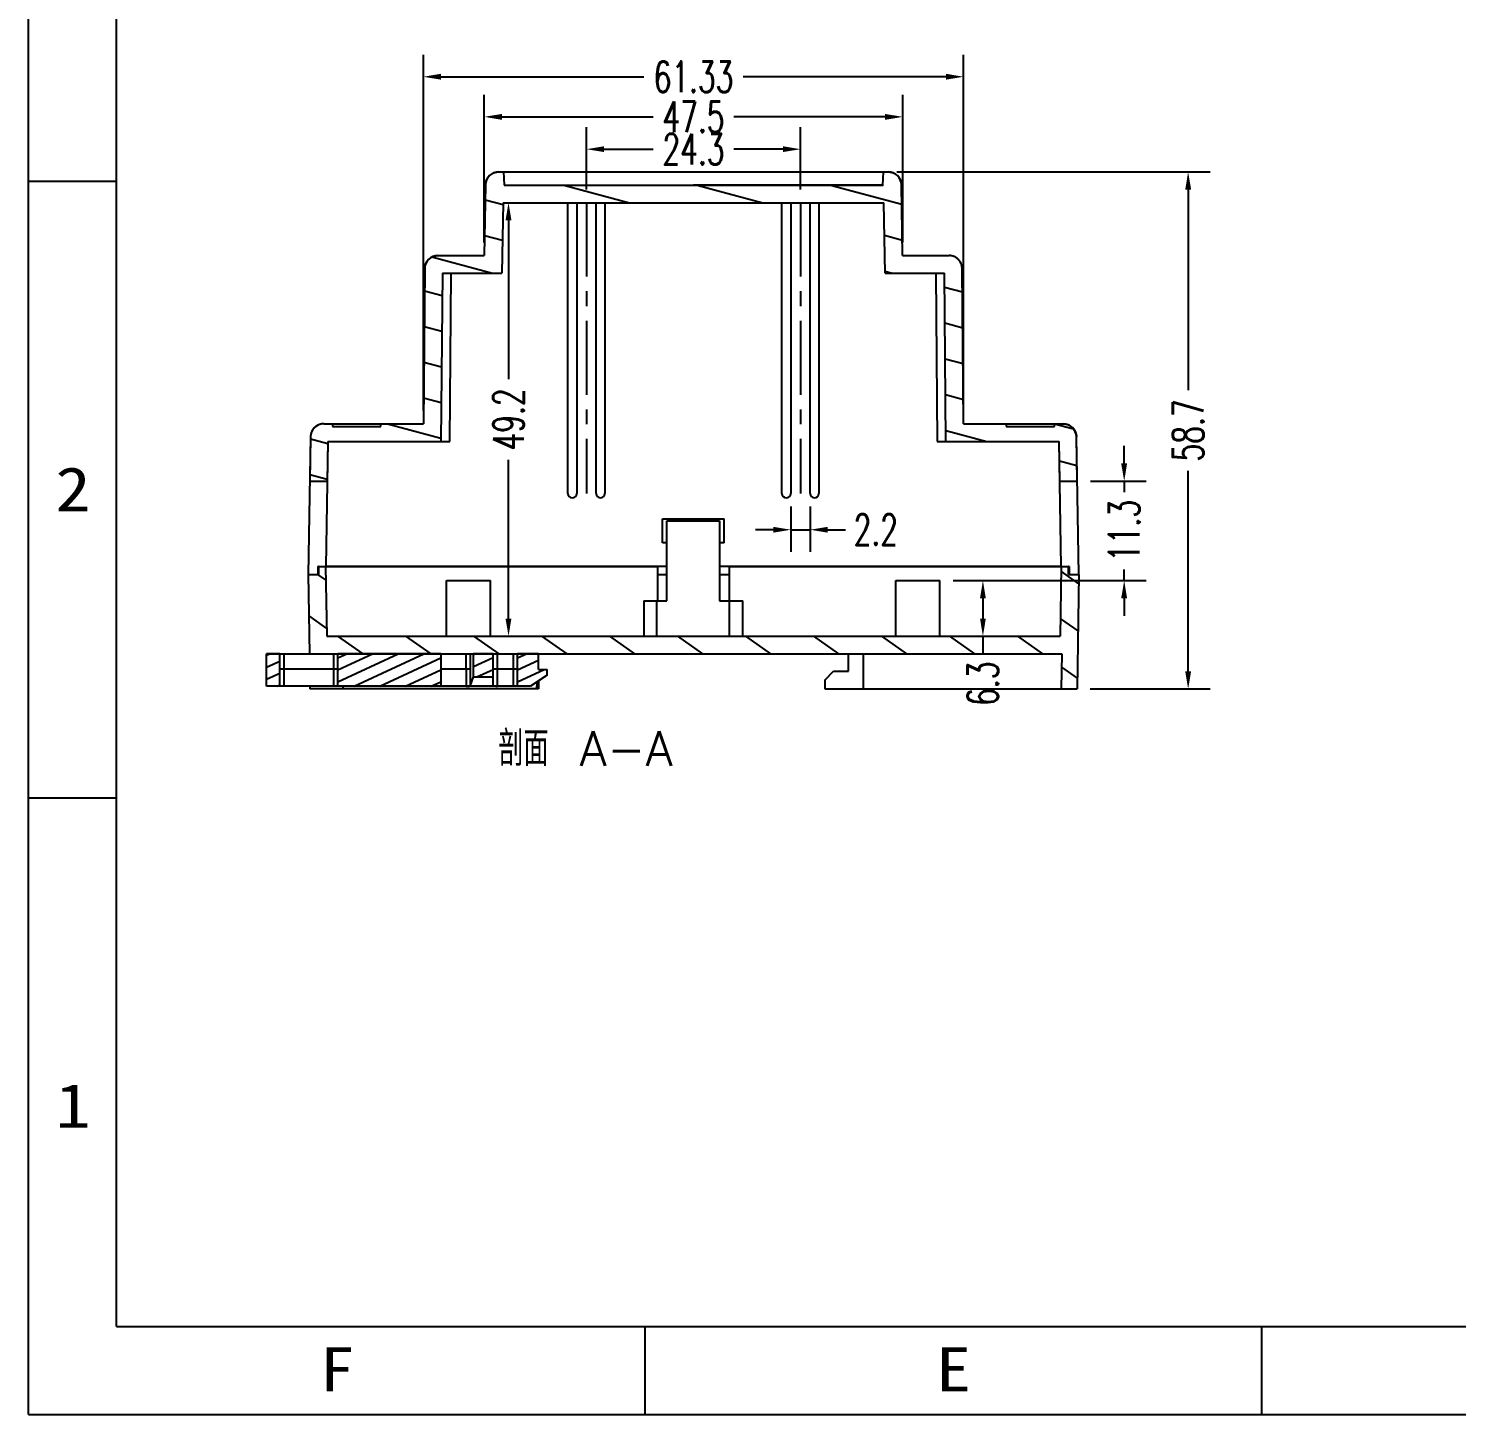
# Model space of a CAD drawing. Header units: millimetres. Extents: x -20636 to -19859, y 14357 to 14654.
# Drawn here: x -20635.9 to -20473.8, y 14357.2 to 14514.5 of the extents above; entities that cross this region are included whole.
import ezdxf
from ezdxf.enums import TextEntityAlignment as Align

# ---------------------------------------------------------------- set-up
doc = ezdxf.new("R2010")
doc.units = ezdxf.units.MM
doc.linetypes.add('CENTER', pattern=[50.8, 31.75, -6.35, 6.35, -6.35])
for name, color, linetype in [('1', 7, 'Continuous'), ('3', 7, 'Continuous'), ('dim', 3, 'Continuous')]:
    doc.layers.add(name, color=color, linetype=linetype)
doc.styles.add('romans', font='romans.shx', dxfattribs={"width": 0.67, "bigfont": 'fangsong.shx'})
doc.styles.get("Standard").update_dxf_attribs({"font": 'txt', "bigfont": 'gbcbig.shx'})
doc.styles.add('TEXTSTYLE_0', font='txt', dxfattribs={"width": 0.8})
doc.dimstyles.new('MSTD', dxfattribs={"dimtxt": 3.5, "dimasz": 2, "dimexe": 2.5, "dimexo": 1.5, "dimgap": 1, "dimtad": 0, "dimdsep": 46, "dimtxsty": 'romans', "dimcen": 0, "dimclrd": 5, "dimclre": 5, "dimclrt": 3, "dimadec": 1, "dimazin": 0, "dimtfac": 0.5, "dimtmove": 0, "dimatfit": 3, "dimfxl": 1, "dimarcsym": 0})

# ---------------------------------------------------------------- blocks, each defined once
blk = doc.blocks.new('*D13')
at = {"layer": 'Defpoints', "color": 0, "transparency": 16777216}
for p in [(-20549.34, 14461.71), (-20547.14, 14461.71), (-20547.14, 14457.59)]:
    blk.add_point(p, dxfattribs=at)
at = {"layer": 'dim', "color": 5, "lineweight": -2, "transparency": 16777216}
for p, q in [((-20549.34, 14460.21), (-20549.34, 14455.09)), ((-20547.14, 14460.21), (-20547.14, 14455.09)), ((-20551.34, 14457.59), (-20553.34, 14457.59)), ((-20549.34, 14457.59), (-20547.14, 14457.59)), ((-20545.14, 14457.59), (-20543.14, 14457.59))]:
    blk.add_line(p, q, dxfattribs=at)
at = {"layer": 'dim', "color": 5, "transparency": 16777216}
for points in [[(-20551.34, 14457.92), (-20551.34, 14457.25), (-20549.34, 14457.59)], [(-20545.14, 14457.92), (-20545.14, 14457.25), (-20547.14, 14457.59)]]:
    blk.add_solid(points, dxfattribs=at)
at = {"layer": 'dim', "color": 3, "transparency": 16777216, "insert": (-20539.69, 14457.59), "char_height": 3.5, "attachment_point": 5, "style": 'romans'}
blk.add_mtext('2.2', dxfattribs=at)
blk = doc.blocks.new('*D16')
at = {"layer": 'Defpoints', "color": 0, "transparency": 16777216}
for p in [(-20516.83, 14463.11), (-20532.42, 14451.81), (-20511.49, 14451.81)]:
    blk.add_point(p, dxfattribs=at)
at = {"layer": 'dim', "color": 5, "lineweight": -2, "transparency": 16777216}
for p, q in [((-20511.49, 14465.11), (-20511.49, 14467.11)), ((-20515.33, 14463.11), (-20508.99, 14463.11)), ((-20511.49, 14463.11), (-20511.49, 14461.87)), ((-20511.49, 14451.81), (-20511.49, 14453.06)), ((-20530.92, 14451.81), (-20508.99, 14451.81)), ((-20511.49, 14449.81), (-20511.49, 14447.81))]:
    blk.add_line(p, q, dxfattribs=at)
at = {"layer": 'dim', "color": 5, "transparency": 16777216}
for points in [[(-20511.83, 14465.11), (-20511.16, 14465.11), (-20511.49, 14463.11)], [(-20511.83, 14449.81), (-20511.16, 14449.81), (-20511.49, 14451.81)]]:
    blk.add_solid(points, dxfattribs=at)
at = {"layer": 'dim', "color": 3, "transparency": 16777216, "insert": (-20511.49, 14457.46), "char_height": 3.5, "attachment_point": 5, "rotation": 90, "style": 'romans'}
blk.add_mtext('11.3', dxfattribs=at)
blk = doc.blocks.new('*D17')
at = {"layer": 'Defpoints', "color": 0, "transparency": 16777216}
for p in [(-20548.24, 14500.79), (-20572.54, 14494.71), (-20548.24, 14494.71)]:
    blk.add_point(p, dxfattribs=at)
at = {"layer": 'dim', "color": 5, "lineweight": -2, "transparency": 16777216}
for p, q in [((-20572.54, 14496.21), (-20572.54, 14503.29)), ((-20548.24, 14496.21), (-20548.24, 14503.29)), ((-20570.54, 14500.79), (-20564.97, 14500.79)), ((-20550.24, 14500.79), (-20555.82, 14500.79))]:
    blk.add_line(p, q, dxfattribs=at)
at = {"layer": 'dim', "color": 5, "transparency": 16777216}
for points in [[(-20570.54, 14501.12), (-20570.54, 14500.46), (-20572.54, 14500.79)], [(-20550.24, 14501.12), (-20550.24, 14500.46), (-20548.24, 14500.79)]]:
    blk.add_solid(points, dxfattribs=at)
at = {"layer": 'dim', "color": 3, "transparency": 16777216, "insert": (-20560.39, 14500.79), "char_height": 3.5, "attachment_point": 5, "style": 'romans'}
blk.add_mtext('24.3', dxfattribs=at)
blk = doc.blocks.new('*D18')
at = {"layer": 'Defpoints', "color": 0, "transparency": 16777216}
for p in [(-20582, 14494.71), (-20582, 14445.51), (-20581.39, 14445.51)]:
    blk.add_point(p, dxfattribs=at)
at = {"layer": 'dim', "color": 5, "lineweight": -2, "transparency": 16777216}
for p, q in [((-20580.5, 14494.71), (-20578.89, 14494.71)), ((-20581.39, 14492.71), (-20581.39, 14474.69)), ((-20581.39, 14447.51), (-20581.39, 14465.54)), ((-20580.5, 14445.51), (-20578.89, 14445.51))]:
    blk.add_line(p, q, dxfattribs=at)
at = {"layer": 'dim', "color": 5, "transparency": 16777216}
for points in [[(-20581.73, 14492.71), (-20581.06, 14492.71), (-20581.39, 14494.71)], [(-20581.73, 14447.51), (-20581.06, 14447.51), (-20581.39, 14445.51)]]:
    blk.add_solid(points, dxfattribs=at)
at = {"layer": 'dim', "color": 3, "transparency": 16777216, "insert": (-20581.39, 14470.11), "char_height": 3.5, "attachment_point": 5, "rotation": 90, "style": 'romans'}
blk.add_mtext('49.2', dxfattribs=at)
blk = doc.blocks.new('*D19')
at = {"layer": 'Defpoints', "color": 0, "transparency": 16777216}
for p in [(-20532.42, 14451.81), (-20532.42, 14445.51), (-20527.53, 14445.51)]:
    blk.add_point(p, dxfattribs=at)
at = {"layer": 'dim', "color": 5, "lineweight": -2, "transparency": 16777216}
for p, q in [((-20530.92, 14451.81), (-20525.03, 14451.81)), ((-20527.53, 14449.81), (-20527.53, 14447.51)), ((-20530.92, 14445.51), (-20525.03, 14445.51)), ((-20527.53, 14445.51), (-20527.53, 14443.51))]:
    blk.add_line(p, q, dxfattribs=at)
at = {"layer": 'dim', "color": 5, "transparency": 16777216}
for points in [[(-20527.86, 14449.81), (-20527.2, 14449.81), (-20527.53, 14451.81)], [(-20527.86, 14447.51), (-20527.2, 14447.51), (-20527.53, 14445.51)]]:
    blk.add_solid(points, dxfattribs=at)
at = {"layer": 'dim', "color": 3, "transparency": 16777216, "insert": (-20527.53, 14440.11), "char_height": 3.5, "attachment_point": 5, "rotation": 90, "style": 'romans'}
blk.add_mtext('6.3', dxfattribs=at)
blk = doc.blocks.new('*D20')
at = {"layer": 'Defpoints', "color": 0, "transparency": 16777216}
for p in [(-20529.73, 14509.01), (-20591.06, 14469.61), (-20529.73, 14469.61)]:
    blk.add_point(p, dxfattribs=at)
at = {"layer": 'dim', "color": 5, "lineweight": -2, "transparency": 16777216}
for p, q in [((-20591.06, 14471.11), (-20591.06, 14511.51)), ((-20529.73, 14471.11), (-20529.73, 14511.51)), ((-20589.06, 14509.01), (-20566.03, 14509.01)), ((-20531.73, 14509.01), (-20554.76, 14509.01))]:
    blk.add_line(p, q, dxfattribs=at)
at = {"layer": 'dim', "color": 5, "transparency": 16777216}
for points in [[(-20589.06, 14509.35), (-20589.06, 14508.68), (-20591.06, 14509.01)], [(-20531.73, 14509.35), (-20531.73, 14508.68), (-20529.73, 14509.01)]]:
    blk.add_solid(points, dxfattribs=at)
at = {"layer": 'dim', "color": 3, "transparency": 16777216, "insert": (-20560.39, 14509.01), "char_height": 3.5, "attachment_point": 5, "style": 'romans'}
blk.add_mtext('61.33', dxfattribs=at)
blk = doc.blocks.new('*D21')
at = {"layer": 'Defpoints', "color": 0, "transparency": 16777216}
for p in [(-20536.64, 14504.46), (-20584.14, 14488.71), (-20536.64, 14488.71)]:
    blk.add_point(p, dxfattribs=at)
at = {"layer": 'dim', "color": 5, "lineweight": -2, "transparency": 16777216}
for p, q in [((-20584.14, 14490.21), (-20584.14, 14506.96)), ((-20536.64, 14490.21), (-20536.64, 14506.96)), ((-20582.14, 14504.46), (-20564.97, 14504.46)), ((-20538.64, 14504.46), (-20555.82, 14504.46))]:
    blk.add_line(p, q, dxfattribs=at)
at = {"layer": 'dim', "color": 5, "transparency": 16777216}
for points in [[(-20582.14, 14504.79), (-20582.14, 14504.12), (-20584.14, 14504.46)], [(-20538.64, 14504.79), (-20538.64, 14504.12), (-20536.64, 14504.46)]]:
    blk.add_solid(points, dxfattribs=at)
at = {"layer": 'dim', "color": 3, "transparency": 16777216, "insert": (-20560.39, 14504.46), "char_height": 3.5, "attachment_point": 5, "style": 'romans'}
blk.add_mtext('47.5', dxfattribs=at)
blk = doc.blocks.new('*D23')
at = {"layer": 'Defpoints', "color": 0, "transparency": 16777216}
for p in [(-20538.81, 14498.21), (-20516.84, 14439.51), (-20504.23, 14439.51)]:
    blk.add_point(p, dxfattribs=at)
at = {"layer": 'dim', "color": 5, "lineweight": -2, "transparency": 16777216}
for p, q in [((-20537.31, 14498.21), (-20501.73, 14498.21)), ((-20504.23, 14496.21), (-20504.23, 14473.44)), ((-20504.23, 14441.51), (-20504.23, 14464.29)), ((-20515.34, 14439.51), (-20501.73, 14439.51))]:
    blk.add_line(p, q, dxfattribs=at)
at = {"layer": 'dim', "color": 5, "transparency": 16777216}
for points in [[(-20504.56, 14496.21), (-20503.89, 14496.21), (-20504.23, 14498.21)], [(-20504.56, 14441.51), (-20503.89, 14441.51), (-20504.23, 14439.51)]]:
    blk.add_solid(points, dxfattribs=at)
at = {"layer": 'dim', "color": 3, "transparency": 16777216, "insert": (-20504.23, 14468.86), "char_height": 3.5, "attachment_point": 5, "rotation": 90, "style": 'romans'}
blk.add_mtext('58.7', dxfattribs=at)

msp = doc.modelspace()

# ---------------------------------------------------------------- hatches: boundary and pattern name
at = {"linetype": 'Continuous'}
h = msp.add_hatch(dxfattribs=at)
h.set_pattern_fill('DEFAULT__2', color=2, scale=3.919505, angle=165, style=0, pattern_type=0)
h.set_pattern_definition([(165, (-20800.3084, 14374.4517), (-1.01444, -3.78595), [])])
edge = h.paths.add_edge_path()
edge.add_line((-20582.003, 14494.713), (-20538.782, 14494.713))
edge.add_line((-20582.003, 14494.713), (-20582.143, 14486.713))
edge.add_line((-20588.893, 14486.713), (-20582.143, 14486.713))
edge.add_line((-20588.893, 14486.713), (-20589.06, 14467.613))
edge.add_line((-20601.895, 14467.613), (-20589.06, 14467.613))
edge.add_line((-20601.895, 14467.613), (-20601.974, 14463.113))
edge.add_line((-20603.958, 14463.113), (-20601.974, 14463.113))
edge.add_line((-20603.87, 14468.139), (-20603.958, 14463.113))
edge.add_spline(control_points=[(-20602.37, 14469.613), (-20603.237, 14469.613), (-20603.855, 14469.006), (-20603.87, 14468.139)], knot_values=[0, 0, 0, 0, 1, 1, 1, 1], weights=[1, 0.8088336, 0.8088336, 1], degree=3, periodic=0)
edge.add_line((-20602.37, 14469.613), (-20601.393, 14469.613))
edge.add_line((-20601.393, 14469.613), (-20601.393, 14469.313))
edge.add_line((-20601.393, 14469.313), (-20595.893, 14469.313))
edge.add_line((-20595.893, 14469.313), (-20595.893, 14469.613))
edge.add_line((-20595.893, 14469.613), (-20591.06, 14469.613))
edge.add_line((-20590.906, 14487.226), (-20591.06, 14469.613))
edge.add_spline(control_points=[(-20590.906, 14487.226), (-20590.898, 14488.099), (-20590.278, 14488.713), (-20589.406, 14488.713)], knot_values=[0, 0, 0, 0, 1, 1, 1, 1], weights=[1, 0.8067903, 0.8067903, 1], degree=3, periodic=0)
edge.add_line((-20589.406, 14488.713), (-20584.143, 14488.713))
edge.add_line((-20584.003, 14496.739), (-20584.143, 14488.713))
edge.add_spline(control_points=[(-20584.003, 14496.739), (-20583.988, 14497.606), (-20583.37, 14498.213), (-20582.503, 14498.213)], knot_values=[0, 0, 0, 0, 1, 1, 1, 1], weights=[1, 0.8088336, 0.8088336, 1], degree=3, periodic=0)
edge.add_line((-20582.503, 14498.213), (-20581.971, 14498.213))
edge.add_line((-20581.971, 14498.213), (-20581.893, 14496.713))
edge.add_line((-20581.893, 14496.713), (-20538.893, 14496.713))
edge.add_line((-20538.893, 14496.713), (-20538.814, 14498.213))
edge.add_line((-20538.814, 14498.213), (-20538.283, 14498.213))
edge.add_spline(control_points=[(-20538.283, 14498.213), (-20537.416, 14498.213), (-20536.798, 14497.606), (-20536.783, 14496.739)], knot_values=[0, 0, 0, 0, 1, 1, 1, 1], weights=[1, 0.8088336, 0.8088336, 1], degree=3, periodic=0)
edge.add_line((-20536.643, 14488.713), (-20536.783, 14496.739))
edge.add_line((-20536.643, 14488.713), (-20531.38, 14488.713))
edge.add_spline(control_points=[(-20529.88, 14487.226), (-20529.887, 14488.099), (-20530.507, 14488.713), (-20531.38, 14488.713)], knot_values=[0, 0, 0, 0, 1, 1, 1, 1], weights=[1, 0.8067903, 0.8067903, 1], degree=3, periodic=0)
edge.add_line((-20529.726, 14469.613), (-20529.88, 14487.226))
edge.add_line((-20529.726, 14469.613), (-20524.893, 14469.613))
edge.add_line((-20524.893, 14469.613), (-20524.893, 14469.313))
edge.add_line((-20524.893, 14469.313), (-20519.393, 14469.313))
edge.add_line((-20519.393, 14469.313), (-20519.393, 14469.613))
edge.add_line((-20519.393, 14469.613), (-20518.415, 14469.613))
edge.add_spline(control_points=[(-20518.415, 14469.613), (-20517.549, 14469.613), (-20516.931, 14469.006), (-20516.916, 14468.139)], knot_values=[0, 0, 0, 0, 1, 1, 1, 1], weights=[1, 0.8088336, 0.8088336, 1], degree=3, periodic=0)
edge.add_line((-20516.828, 14463.113), (-20516.916, 14468.139))
edge.add_line((-20518.812, 14463.113), (-20516.828, 14463.113))
edge.add_line((-20518.812, 14463.113), (-20518.891, 14467.613))
edge.add_line((-20531.726, 14467.613), (-20518.891, 14467.613))
edge.add_line((-20531.726, 14467.613), (-20531.893, 14486.713))
edge.add_line((-20538.643, 14486.713), (-20531.893, 14486.713))
edge.add_line((-20538.643, 14486.713), (-20538.782, 14494.713))
h = msp.add_hatch(dxfattribs=at)
h.set_pattern_fill('DEFAULT__1', color=2, scale=4.426695, angle=325, style=0, pattern_type=0)
h.set_pattern_definition([(325, (-20800.3084, 14374.4517), (2.53905, 3.626137), [])])
edge = h.paths.add_edge_path()
edge.add_line((-20518.643, 14439.513), (-20516.843, 14439.513))
edge.add_line((-20518.581, 14443.513), (-20518.643, 14439.513))
edge.add_line((-20604.004, 14443.513), (-20518.581, 14443.513))
edge.add_line((-20604.143, 14452.513), (-20604.004, 14443.513))
edge.add_line((-20604.143, 14452.513), (-20602.973, 14452.513))
edge.add_line((-20602.973, 14453.413), (-20602.973, 14452.513))
edge.add_line((-20602.973, 14453.413), (-20602.156, 14453.413))
edge.add_line((-20602.156, 14453.413), (-20602.035, 14445.513))
edge.add_line((-20602.035, 14445.513), (-20518.751, 14445.513))
edge.add_line((-20518.629, 14453.413), (-20518.751, 14445.513))
edge.add_line((-20518.629, 14453.413), (-20517.813, 14453.413))
edge.add_line((-20517.813, 14452.513), (-20517.813, 14453.413))
edge.add_line((-20517.813, 14452.513), (-20516.643, 14452.513))
edge.add_line((-20516.643, 14452.513), (-20516.843, 14439.513))
h = msp.add_hatch(dxfattribs=at)
h.set_pattern_fill('A', color=2, scale=1.23194, angle=205, style=0, pattern_type=0)
h.set_pattern_definition([(205, (-20800.3084, 14374.4517), (0.52064, -1.1165166), [])])
edge = h.paths.add_edge_path()
edge.add_line((-20577.993, 14443.513), (-20580.353, 14443.513))
edge.add_line((-20577.993, 14441.713), (-20577.993, 14443.513))
edge.add_line((-20577.993, 14441.713), (-20576.993, 14441.713))
edge.add_line((-20576.993, 14441.08), (-20576.993, 14441.713))
edge.add_line((-20576.993, 14441.08), (-20578.892, 14439.813))
edge.add_line((-20578.892, 14439.813), (-20580.353, 14439.813))
edge.add_line((-20580.353, 14439.813), (-20580.353, 14443.513))
edge = h.paths.add_edge_path()
edge.add_line((-20583.143, 14443.513), (-20585.374, 14443.513))
edge.add_line((-20583.143, 14440.876), (-20583.143, 14443.513))
edge.add_line((-20585.374, 14440.876), (-20583.143, 14440.876))
edge.add_line((-20585.374, 14440.876), (-20585.374, 14443.513))
edge = h.paths.add_edge_path()
edge.add_line((-20589.056, 14443.513), (-20600.753, 14443.513))
edge.add_line((-20589.056, 14443.513), (-20589.056, 14439.813))
edge.add_line((-20589.056, 14439.813), (-20600.753, 14439.813))
edge.add_line((-20600.753, 14439.813), (-20600.753, 14443.513))
edge = h.paths.add_edge_path()
edge.add_line((-20607.353, 14443.513), (-20608.853, 14443.513))
edge.add_line((-20607.353, 14439.813), (-20607.353, 14443.513))
edge.add_line((-20607.353, 14439.813), (-20608.853, 14439.813))
edge.add_line((-20608.853, 14439.813), (-20608.853, 14443.513))

# ---------------------------------------------------------------- linework, layer by layer
at = {"color": 7, "linetype": 'Continuous'}
for p, q in [((-20635.882, 14357.153), (-20635.882, 14654.153)), ((-20625.882, 14367.153), (-20625.882, 14644.153)), ((-20582.503, 14498.213), (-20581.971, 14498.213)), ((-20581.971, 14498.213), (-20581.893, 14496.713)), ((-20538.893, 14496.713), (-20538.814, 14498.213)), ((-20538.814, 14498.213), (-20538.283, 14498.213)), ((-20635.882, 14497.153), (-20625.882, 14497.153)), ((-20584.003, 14496.739), (-20584.143, 14488.713)), ((-20581.893, 14496.713), (-20538.893, 14496.713)), ((-20536.643, 14488.713), (-20536.783, 14496.739)), ((-20582.003, 14494.713), (-20582.143, 14486.713)), ((-20582.003, 14494.713), (-20538.782, 14494.713)), ((-20538.643, 14486.713), (-20538.782, 14494.713)), ((-20589.406, 14488.713), (-20584.143, 14488.713)), ((-20536.643, 14488.713), (-20531.38, 14488.713)), ((-20590.906, 14487.226), (-20591.06, 14469.613)), ((-20588.893, 14486.713), (-20589.06, 14467.613)), ((-20588.893, 14486.713), (-20582.143, 14486.713)), ((-20538.643, 14486.713), (-20531.893, 14486.713)), ((-20531.726, 14467.613), (-20531.893, 14486.713)), ((-20529.726, 14469.613), (-20529.88, 14487.226)), ((-20602.37, 14469.613), (-20601.393, 14469.613)), ((-20601.393, 14469.613), (-20601.393, 14469.313)), ((-20601.393, 14469.313), (-20595.893, 14469.313)), ((-20595.893, 14469.613), (-20591.06, 14469.613)), ((-20595.893, 14469.313), (-20595.893, 14469.613)), ((-20529.726, 14469.613), (-20524.893, 14469.613)), ((-20524.893, 14469.613), (-20524.893, 14469.313)), ((-20524.893, 14469.313), (-20519.393, 14469.313)), ((-20519.393, 14469.613), (-20518.415, 14469.613)), ((-20519.393, 14469.313), (-20519.393, 14469.613)), ((-20603.87, 14468.139), (-20603.958, 14463.113)), ((-20601.895, 14467.613), (-20601.974, 14463.113)), ((-20601.895, 14467.613), (-20589.06, 14467.613)), ((-20531.726, 14467.613), (-20518.891, 14467.613)), ((-20518.812, 14463.113), (-20518.891, 14467.613)), ((-20516.828, 14463.113), (-20516.916, 14468.139)), ((-20603.958, 14463.113), (-20601.974, 14463.113)), ((-20518.812, 14463.113), (-20516.828, 14463.113)), ((-20604.143, 14452.513), (-20602.973, 14452.513)), ((-20604.143, 14452.513), (-20604.004, 14443.513)), ((-20602.973, 14453.413), (-20602.156, 14453.413)), ((-20602.973, 14453.413), (-20602.973, 14452.513)), ((-20602.156, 14453.413), (-20602.035, 14445.513)), ((-20518.629, 14453.413), (-20518.751, 14445.513)), ((-20518.629, 14453.413), (-20517.813, 14453.413)), ((-20517.813, 14452.513), (-20517.813, 14453.413)), ((-20517.813, 14452.513), (-20516.643, 14452.513)), ((-20516.643, 14452.513), (-20516.843, 14439.513)), ((-20602.035, 14445.513), (-20518.751, 14445.513)), ((-20608.853, 14443.513), (-20604.004, 14443.513)), ((-20608.853, 14439.813), (-20608.853, 14443.513)), ((-20608.853, 14439.813), (-20608.853, 14443.513)), ((-20607.353, 14443.513), (-20608.853, 14443.513)), ((-20607.353, 14439.813), (-20607.353, 14443.513)), ((-20607.353, 14439.813), (-20607.353, 14443.513)), ((-20606.853, 14439.813), (-20606.853, 14443.513)), ((-20604.004, 14443.513), (-20518.581, 14443.513)), ((-20601.253, 14443.513), (-20601.253, 14439.813)), ((-20589.056, 14443.513), (-20600.753, 14443.513)), ((-20600.753, 14439.813), (-20600.753, 14443.513)), ((-20600.753, 14439.813), (-20600.753, 14443.513)), ((-20589.056, 14443.513), (-20600.753, 14443.513)), ((-20589.056, 14443.513), (-20589.056, 14439.813)), ((-20589.056, 14443.513), (-20589.056, 14439.813)), ((-20586.246, 14443.513), (-20586.246, 14441.813)), ((-20585.746, 14443.513), (-20585.746, 14441.813)), ((-20585.374, 14440.876), (-20585.374, 14443.513)), ((-20583.143, 14443.513), (-20585.374, 14443.513)), ((-20585.374, 14440.876), (-20585.374, 14443.513)), ((-20583.143, 14443.513), (-20585.374, 14443.513)), ((-20583.143, 14439.938), (-20583.143, 14443.513)), ((-20583.143, 14440.876), (-20583.143, 14443.513)), ((-20582.643, 14439.813), (-20582.643, 14443.513)), ((-20580.853, 14443.513), (-20580.853, 14439.813)), ((-20580.353, 14439.813), (-20580.353, 14443.513)), ((-20577.993, 14443.513), (-20580.353, 14443.513)), ((-20580.353, 14439.813), (-20580.353, 14443.513)), ((-20577.993, 14443.513), (-20580.353, 14443.513)), ((-20577.993, 14441.713), (-20577.993, 14443.513)), ((-20577.993, 14441.713), (-20577.993, 14443.513)), ((-20518.581, 14443.513), (-20518.643, 14439.513)), ((-20607.353, 14441.813), (-20600.753, 14441.813)), ((-20589.056, 14441.813), (-20585.706, 14441.813)), ((-20586.204, 14441.813), (-20586.204, 14439.813)), ((-20585.706, 14439.927), (-20585.706, 14441.813)), ((-20583.143, 14441.813), (-20580.353, 14441.813)), ((-20576.993, 14441.08), (-20578.892, 14439.813)), ((-20576.993, 14441.08), (-20578.892, 14439.813)), ((-20577.993, 14441.713), (-20576.993, 14441.713)), ((-20577.993, 14441.713), (-20576.993, 14441.713)), ((-20576.993, 14441.08), (-20576.993, 14441.713)), ((-20576.993, 14441.08), (-20576.993, 14441.713)), ((-20578.892, 14439.813), (-20608.853, 14439.813)), ((-20607.353, 14439.813), (-20608.853, 14439.813)), ((-20589.056, 14439.813), (-20600.753, 14439.813)), ((-20585.706, 14439.927), (-20585.374, 14440.876)), ((-20585.374, 14440.876), (-20583.143, 14440.876)), ((-20585.374, 14440.876), (-20583.143, 14440.876)), ((-20578.892, 14439.813), (-20580.353, 14439.813)), ((-20518.643, 14439.513), (-20516.843, 14439.513)), ((-20635.882, 14427.153), (-20625.882, 14427.153)), ((-20625.882, 14367.153), (-20225.882, 14367.153)), ((-20565.882, 14357.153), (-20565.882, 14367.153)), ((-20495.882, 14357.153), (-20495.882, 14367.153)), ((-20635.882, 14357.153), (-20215.882, 14357.153))]:
    msp.add_line(p, q, dxfattribs=at)
for centre, start_param, end_param in [((-20586.204, 14439.938), -1.5707963, -0.0872665), ((-20582.643, 14439.938), 3.1415927, 4.712389)]:
    msp.add_ellipse(centre, major_axis=(0.5, 0), ratio=0.25, start_param=start_param, end_param=end_param, dxfattribs=at)
for points, start_tangent, end_tangent in [([(-20584.003, 14496.739), (-20584.002, 14496.772), (-20584, 14496.806), (-20583.998, 14496.839), (-20583.994, 14496.873), (-20583.99, 14496.907), (-20583.986, 14496.941), (-20583.98, 14496.975), (-20583.973, 14497.009), (-20583.966, 14497.044), (-20583.958, 14497.078), (-20583.949, 14497.113), (-20583.939, 14497.147), (-20583.928, 14497.182), (-20583.916, 14497.216), (-20583.904, 14497.25), (-20583.89, 14497.284), (-20583.876, 14497.318), (-20583.86, 14497.352), (-20583.844, 14497.385), (-20583.827, 14497.419), (-20583.809, 14497.452), (-20583.79, 14497.484), (-20583.77, 14497.516), (-20583.749, 14497.548), (-20583.728, 14497.579), (-20583.705, 14497.61), (-20583.682, 14497.641), (-20583.658, 14497.67), (-20583.633, 14497.699), (-20583.608, 14497.728), (-20583.581, 14497.756), (-20583.554, 14497.783), (-20583.527, 14497.81), (-20583.498, 14497.835), (-20583.469, 14497.86), (-20583.44, 14497.885), (-20583.41, 14497.908), (-20583.379, 14497.931), (-20583.348, 14497.953), (-20583.316, 14497.974), (-20583.284, 14497.994), (-20583.251, 14498.013), (-20583.218, 14498.032), (-20583.185, 14498.049), (-20583.152, 14498.066), (-20583.118, 14498.081), (-20583.084, 14498.096), (-20583.05, 14498.11), (-20583.015, 14498.123), (-20582.981, 14498.135), (-20582.946, 14498.146), (-20582.912, 14498.156), (-20582.877, 14498.166), (-20582.842, 14498.174), (-20582.808, 14498.182), (-20582.773, 14498.189), (-20582.739, 14498.195), (-20582.705, 14498.2), (-20582.67, 14498.204), (-20582.637, 14498.207), (-20582.603, 14498.21), (-20582.569, 14498.212), (-20582.536, 14498.213), (-20582.503, 14498.213)], (0.0174524, 0.9998477), (1, 0)), ([(-20538.283, 14498.213), (-20538.25, 14498.213), (-20538.216, 14498.212), (-20538.183, 14498.21), (-20538.149, 14498.207), (-20538.115, 14498.204), (-20538.081, 14498.2), (-20538.047, 14498.195), (-20538.012, 14498.189), (-20537.978, 14498.182), (-20537.943, 14498.174), (-20537.909, 14498.166), (-20537.874, 14498.156), (-20537.839, 14498.146), (-20537.805, 14498.135), (-20537.77, 14498.123), (-20537.736, 14498.11), (-20537.702, 14498.096), (-20537.668, 14498.081), (-20537.634, 14498.066), (-20537.6, 14498.049), (-20537.567, 14498.032), (-20537.534, 14498.013), (-20537.502, 14497.994), (-20537.47, 14497.974), (-20537.438, 14497.953), (-20537.407, 14497.931), (-20537.376, 14497.908), (-20537.346, 14497.885), (-20537.316, 14497.86), (-20537.287, 14497.835), (-20537.259, 14497.81), (-20537.231, 14497.783), (-20537.204, 14497.756), (-20537.178, 14497.728), (-20537.152, 14497.699), (-20537.128, 14497.67), (-20537.104, 14497.641), (-20537.08, 14497.61), (-20537.058, 14497.579), (-20537.037, 14497.548), (-20537.016, 14497.516), (-20536.996, 14497.484), (-20536.977, 14497.452), (-20536.959, 14497.419), (-20536.942, 14497.385), (-20536.926, 14497.352), (-20536.91, 14497.318), (-20536.896, 14497.284), (-20536.882, 14497.25), (-20536.869, 14497.216), (-20536.858, 14497.182), (-20536.847, 14497.147), (-20536.837, 14497.113), (-20536.828, 14497.078), (-20536.82, 14497.044), (-20536.812, 14497.009), (-20536.806, 14496.975), (-20536.8, 14496.941), (-20536.795, 14496.907), (-20536.791, 14496.873), (-20536.788, 14496.839), (-20536.786, 14496.806), (-20536.784, 14496.772), (-20536.783, 14496.739)], (1, 0), (0.0174524, -0.9998477)), ([(-20590.906, 14487.226), (-20590.905, 14487.259), (-20590.904, 14487.293), (-20590.902, 14487.327), (-20590.899, 14487.36), (-20590.895, 14487.395), (-20590.89, 14487.429), (-20590.885, 14487.463), (-20590.879, 14487.498), (-20590.872, 14487.532), (-20590.864, 14487.567), (-20590.855, 14487.602), (-20590.845, 14487.637), (-20590.834, 14487.671), (-20590.823, 14487.706), (-20590.81, 14487.74), (-20590.797, 14487.775), (-20590.782, 14487.809), (-20590.767, 14487.843), (-20590.751, 14487.877), (-20590.734, 14487.91), (-20590.716, 14487.944), (-20590.697, 14487.977), (-20590.677, 14488.009), (-20590.657, 14488.041), (-20590.635, 14488.073), (-20590.613, 14488.104), (-20590.59, 14488.134), (-20590.566, 14488.164), (-20590.541, 14488.194), (-20590.515, 14488.223), (-20590.489, 14488.251), (-20590.462, 14488.278), (-20590.434, 14488.305), (-20590.406, 14488.331), (-20590.377, 14488.357), (-20590.347, 14488.381), (-20590.317, 14488.405), (-20590.286, 14488.428), (-20590.255, 14488.45), (-20590.223, 14488.471), (-20590.191, 14488.492), (-20590.158, 14488.511), (-20590.125, 14488.53), (-20590.091, 14488.547), (-20590.058, 14488.564), (-20590.024, 14488.58), (-20589.99, 14488.595), (-20589.955, 14488.609), (-20589.921, 14488.622), (-20589.886, 14488.634), (-20589.851, 14488.646), (-20589.817, 14488.656), (-20589.782, 14488.665), (-20589.747, 14488.674), (-20589.712, 14488.682), (-20589.678, 14488.688), (-20589.643, 14488.694), (-20589.608, 14488.699), (-20589.574, 14488.704), (-20589.54, 14488.707), (-20589.506, 14488.71), (-20589.472, 14488.712), (-20589.439, 14488.713), (-20589.406, 14488.713)], (0.0087265, 0.9999619), (1, 0)), ([(-20529.88, 14487.226), (-20529.881, 14487.259), (-20529.882, 14487.293), (-20529.884, 14487.327), (-20529.887, 14487.36), (-20529.891, 14487.395), (-20529.895, 14487.429), (-20529.901, 14487.463), (-20529.907, 14487.498), (-20529.914, 14487.532), (-20529.922, 14487.567), (-20529.931, 14487.602), (-20529.941, 14487.637), (-20529.951, 14487.671), (-20529.963, 14487.706), (-20529.975, 14487.74), (-20529.989, 14487.775), (-20530.003, 14487.809), (-20530.018, 14487.843), (-20530.035, 14487.877), (-20530.052, 14487.91), (-20530.07, 14487.944), (-20530.089, 14487.977), (-20530.108, 14488.009), (-20530.129, 14488.041), (-20530.15, 14488.073), (-20530.173, 14488.104), (-20530.196, 14488.134), (-20530.22, 14488.164), (-20530.245, 14488.194), (-20530.27, 14488.223), (-20530.297, 14488.251), (-20530.324, 14488.278), (-20530.352, 14488.305), (-20530.38, 14488.331), (-20530.409, 14488.357), (-20530.439, 14488.381), (-20530.469, 14488.405), (-20530.5, 14488.428), (-20530.531, 14488.45), (-20530.563, 14488.471), (-20530.595, 14488.492), (-20530.628, 14488.511), (-20530.661, 14488.53), (-20530.694, 14488.547), (-20530.728, 14488.564), (-20530.762, 14488.58), (-20530.796, 14488.595), (-20530.83, 14488.609), (-20530.865, 14488.622), (-20530.899, 14488.634), (-20530.934, 14488.646), (-20530.969, 14488.656), (-20531.004, 14488.665), (-20531.039, 14488.674), (-20531.073, 14488.682), (-20531.108, 14488.688), (-20531.143, 14488.694), (-20531.177, 14488.699), (-20531.211, 14488.704), (-20531.246, 14488.707), (-20531.28, 14488.71), (-20531.313, 14488.712), (-20531.347, 14488.713), (-20531.38, 14488.713)], (-0.0087265, 0.9999619), (-1, 0)), ([(-20602.37, 14469.613), (-20602.403, 14469.613), (-20602.437, 14469.612), (-20602.47, 14469.61), (-20602.504, 14469.607), (-20602.538, 14469.604), (-20602.572, 14469.6), (-20602.606, 14469.595), (-20602.641, 14469.589), (-20602.675, 14469.582), (-20602.71, 14469.574), (-20602.744, 14469.566), (-20602.779, 14469.556), (-20602.814, 14469.546), (-20602.848, 14469.535), (-20602.883, 14469.523), (-20602.917, 14469.51), (-20602.951, 14469.496), (-20602.985, 14469.481), (-20603.019, 14469.466), (-20603.053, 14469.449), (-20603.086, 14469.432), (-20603.119, 14469.413), (-20603.151, 14469.394), (-20603.183, 14469.374), (-20603.215, 14469.353), (-20603.246, 14469.331), (-20603.277, 14469.308), (-20603.307, 14469.285), (-20603.337, 14469.26), (-20603.366, 14469.235), (-20603.394, 14469.21), (-20603.422, 14469.183), (-20603.449, 14469.156), (-20603.475, 14469.128), (-20603.501, 14469.099), (-20603.525, 14469.07), (-20603.549, 14469.041), (-20603.573, 14469.01), (-20603.595, 14468.979), (-20603.616, 14468.948), (-20603.637, 14468.916), (-20603.657, 14468.884), (-20603.676, 14468.852), (-20603.694, 14468.819), (-20603.711, 14468.785), (-20603.727, 14468.752), (-20603.743, 14468.718), (-20603.757, 14468.684), (-20603.771, 14468.65), (-20603.784, 14468.616), (-20603.795, 14468.582), (-20603.806, 14468.547), (-20603.816, 14468.513), (-20603.825, 14468.478), (-20603.833, 14468.444), (-20603.841, 14468.409), (-20603.847, 14468.375), (-20603.853, 14468.341), (-20603.858, 14468.307), (-20603.862, 14468.273), (-20603.865, 14468.239), (-20603.867, 14468.206), (-20603.869, 14468.172), (-20603.87, 14468.139)], (-1, 0), (-0.0174524, -0.9998477)), ([(-20518.415, 14469.613), (-20518.382, 14469.613), (-20518.349, 14469.612), (-20518.316, 14469.61), (-20518.282, 14469.607), (-20518.248, 14469.604), (-20518.214, 14469.6), (-20518.179, 14469.595), (-20518.145, 14469.589), (-20518.11, 14469.582), (-20518.076, 14469.574), (-20518.041, 14469.566), (-20518.007, 14469.556), (-20517.972, 14469.546), (-20517.937, 14469.535), (-20517.903, 14469.523), (-20517.869, 14469.51), (-20517.834, 14469.496), (-20517.8, 14469.481), (-20517.767, 14469.466), (-20517.733, 14469.449), (-20517.7, 14469.432), (-20517.667, 14469.413), (-20517.634, 14469.394), (-20517.602, 14469.374), (-20517.571, 14469.353), (-20517.539, 14469.331), (-20517.509, 14469.308), (-20517.479, 14469.285), (-20517.449, 14469.26), (-20517.42, 14469.235), (-20517.392, 14469.21), (-20517.364, 14469.183), (-20517.337, 14469.156), (-20517.311, 14469.128), (-20517.285, 14469.099), (-20517.26, 14469.07), (-20517.236, 14469.041), (-20517.213, 14469.01), (-20517.191, 14468.979), (-20517.169, 14468.948), (-20517.148, 14468.916), (-20517.129, 14468.884), (-20517.11, 14468.852), (-20517.092, 14468.819), (-20517.074, 14468.785), (-20517.058, 14468.752), (-20517.043, 14468.718), (-20517.028, 14468.684), (-20517.015, 14468.65), (-20517.002, 14468.616), (-20516.99, 14468.582), (-20516.979, 14468.547), (-20516.97, 14468.513), (-20516.96, 14468.478), (-20516.952, 14468.444), (-20516.945, 14468.409), (-20516.938, 14468.375), (-20516.933, 14468.341), (-20516.928, 14468.307), (-20516.924, 14468.273), (-20516.921, 14468.239), (-20516.918, 14468.206), (-20516.917, 14468.172), (-20516.916, 14468.139)], (1, 0), (0.0174524, -0.9998477))]:
    msp.add_spline(points, degree=3, dxfattribs=dict(at, start_tangent=start_tangent, end_tangent=end_tangent))
at = {"layer": '1', "color": 7, "linetype": 'Continuous'}
for p, q in [((-20563.418, 14449.513), (-20563.418, 14458.613)), ((-20563.418, 14458.613), (-20557.418, 14458.613)), ((-20557.418, 14458.613), (-20557.418, 14449.513)), ((-20604.143, 14452.513), (-20602.973, 14452.513)), ((-20604.143, 14452.513), (-20604.004, 14443.513)), ((-20602.973, 14453.413), (-20564.493, 14453.413)), ((-20602.973, 14453.413), (-20602.973, 14452.513)), ((-20602.156, 14453.413), (-20602.035, 14445.513)), ((-20564.493, 14453.413), (-20564.493, 14449.513)), ((-20556.293, 14445.513), (-20556.293, 14453.413)), ((-20556.293, 14453.413), (-20517.813, 14453.413)), ((-20518.629, 14453.413), (-20518.751, 14445.513)), ((-20517.813, 14452.513), (-20517.813, 14453.413)), ((-20517.813, 14452.513), (-20516.643, 14452.513)), ((-20516.643, 14452.513), (-20516.843, 14439.513)), ((-20588.418, 14451.813), (-20583.418, 14451.813)), ((-20588.418, 14445.513), (-20588.418, 14451.813)), ((-20583.418, 14445.513), (-20583.418, 14451.813)), ((-20537.418, 14445.513), (-20537.418, 14451.813)), ((-20537.418, 14451.813), (-20532.418, 14451.813)), ((-20532.418, 14445.513), (-20532.418, 14451.813)), ((-20566.043, 14449.513), (-20566.043, 14445.513)), ((-20566.043, 14449.513), (-20563.418, 14449.513)), ((-20564.543, 14445.513), (-20564.543, 14449.513)), ((-20557.418, 14449.513), (-20554.793, 14449.513)), ((-20554.793, 14445.513), (-20554.793, 14449.513)), ((-20602.035, 14445.513), (-20518.751, 14445.513)), ((-20604.004, 14443.513), (-20560.393, 14443.513)), ((-20542.781, 14441.513), (-20542.781, 14443.513)), ((-20541.081, 14439.513), (-20541.081, 14443.513)), ((-20524.057, 14443.513), (-20518.581, 14443.513)), ((-20518.581, 14443.513), (-20518.643, 14439.513)), ((-20545.481, 14440.513), (-20544.481, 14441.513)), ((-20544.481, 14441.513), (-20542.781, 14441.513)), ((-20603.947, 14439.813), (-20603.943, 14439.513)), ((-20578.004, 14439.513), (-20603.943, 14439.513)), ((-20600.21, 14439.813), (-20600.195, 14439.513)), ((-20578.173, 14440.293), (-20578.214, 14439.513)), ((-20578.004, 14440.405), (-20578.004, 14439.513)), ((-20545.481, 14440.513), (-20545.481, 14439.513)), ((-20545.481, 14439.513), (-20516.843, 14439.513))]:
    msp.add_line(p, q, dxfattribs=at)
at = {"layer": '1', "color": 4, "linetype": 'Continuous'}
msp.add_line((-20560.393, 14443.513), (-20524.057, 14443.513), dxfattribs=at)
at = {"layer": '3', "color": 7, "linetype": 'Continuous'}
for p, q in [((-20582.503, 14498.213), (-20538.283, 14498.213)), ((-20581.971, 14498.213), (-20581.893, 14496.713)), ((-20538.893, 14496.713), (-20538.814, 14498.213)), ((-20584.003, 14496.739), (-20584.143, 14488.713)), ((-20581.893, 14496.713), (-20560.393, 14496.713)), ((-20536.643, 14488.713), (-20536.783, 14496.739)), ((-20582.003, 14494.713), (-20582.143, 14486.713)), ((-20582.003, 14494.713), (-20538.782, 14494.713)), ((-20574.643, 14461.713), (-20574.643, 14494.713)), ((-20573.643, 14494.713), (-20573.643, 14461.713)), ((-20571.443, 14461.713), (-20571.443, 14494.713)), ((-20570.443, 14494.713), (-20570.443, 14461.713)), ((-20550.343, 14461.713), (-20550.343, 14494.713)), ((-20549.343, 14494.713), (-20549.343, 14461.713)), ((-20547.143, 14461.713), (-20547.143, 14494.713)), ((-20546.143, 14494.713), (-20546.143, 14461.713)), ((-20538.643, 14486.713), (-20538.782, 14494.713)), ((-20589.406, 14488.713), (-20584.143, 14488.713)), ((-20536.643, 14488.713), (-20531.38, 14488.713)), ((-20590.906, 14487.226), (-20591.06, 14469.613)), ((-20588.893, 14486.713), (-20589.06, 14467.613)), ((-20588.893, 14486.713), (-20582.143, 14486.713)), ((-20588.06, 14467.613), (-20587.893, 14486.713)), ((-20538.643, 14486.713), (-20531.893, 14486.713)), ((-20532.893, 14486.713), (-20532.726, 14467.613)), ((-20531.726, 14467.613), (-20531.893, 14486.713)), ((-20529.726, 14469.613), (-20529.88, 14487.226)), ((-20602.37, 14469.613), (-20591.06, 14469.613)), ((-20601.393, 14469.613), (-20601.393, 14469.313)), ((-20601.393, 14469.313), (-20595.893, 14469.313)), ((-20595.893, 14469.313), (-20595.893, 14469.613)), ((-20529.726, 14469.613), (-20518.415, 14469.613)), ((-20524.893, 14469.613), (-20524.893, 14469.313)), ((-20524.893, 14469.313), (-20519.393, 14469.313)), ((-20519.393, 14469.313), (-20519.393, 14469.613)), ((-20603.87, 14468.139), (-20604.143, 14452.513)), ((-20601.895, 14467.613), (-20602.143, 14453.413)), ((-20601.895, 14467.613), (-20588.06, 14467.613)), ((-20532.726, 14467.613), (-20518.891, 14467.613)), ((-20518.643, 14453.413), (-20518.891, 14467.613)), ((-20516.643, 14452.513), (-20516.916, 14468.139)), ((-20603.958, 14463.113), (-20601.974, 14463.113)), ((-20518.812, 14463.113), (-20516.828, 14463.113)), ((-20563.893, 14456.113), (-20563.893, 14458.813)), ((-20563.893, 14458.813), (-20556.893, 14458.813)), ((-20556.893, 14456.113), (-20556.893, 14458.813)), ((-20563.418, 14456.113), (-20563.893, 14456.113)), ((-20556.893, 14456.113), (-20557.418, 14456.113)), ((-20602.973, 14453.413), (-20603.043, 14453.413)), ((-20603.043, 14453.413), (-20603.043, 14452.513)), ((-20563.418, 14453.413), (-20602.143, 14453.413)), ((-20564.493, 14452.513), (-20563.418, 14452.513)), ((-20518.643, 14453.413), (-20557.418, 14453.413)), ((-20557.418, 14452.513), (-20556.293, 14452.513)), ((-20517.743, 14453.413), (-20517.813, 14453.413)), ((-20517.743, 14453.413), (-20517.743, 14452.513))]:
    msp.add_line(p, q, dxfattribs=at)
at = {"layer": '3', "color": 4, "linetype": 'Continuous'}
msp.add_line((-20538.814, 14496.713), (-20560.393, 14496.713), dxfattribs=at)
at = {"layer": '3', "color": 1, "linetype": 'CENTER', "ltscale": 0.264}
for p, q in [((-20572.543, 14494.713), (-20572.543, 14461.713)), ((-20548.243, 14494.713), (-20548.243, 14461.713))]:
    msp.add_line(p, q, dxfattribs=at)
at = {"layer": '3', "color": 7, "linetype": 'Continuous'}
for centre, radius, start, end in [((-20582.503, 14496.713), 1.5, 90, 179), ((-20538.283, 14496.713), 1.5, 1, 90), ((-20589.406, 14487.213), 1.5, 90, 179.5), ((-20531.38, 14487.213), 1.5, 0.5, 90), ((-20602.37, 14468.113), 1.5, 90, 179), ((-20518.415, 14468.113), 1.5, 1, 90), ((-20574.143, 14461.713), 0.5, 180, 360), ((-20570.943, 14461.713), 0.5, 180, 360), ((-20549.843, 14461.713), 0.5, 180, 360), ((-20546.643, 14461.713), 0.5, 180, 360)]:
    msp.add_arc(centre, radius, start, end, dxfattribs=at)

# ---------------------------------------------------------------- texts
at = {"color": 2, "linetype": 'Continuous', "style": 'TEXTSTYLE_0'}
for s, width, p, p2 in [('2', 1.2, (-20632.832, 14459.694), (-20628.832, 14459.694)), ('1', 2.4, (-20632.832, 14389.694), (-20628.832, 14389.694)), ('F', 1.2, (-20602.857, 14359.779), (-20598.857, 14359.779)), ('E', 1.2, (-20532.857, 14359.779), (-20528.857, 14359.779))]:
    msp.add_text(s, height=5, dxfattribs=dict(at, width=width)).set_placement(p, p2, align=Align.FIT)
at = {"color": 2, "linetype": 'Continuous', "insert": (-20562.748, 14434.735), "char_height": 3.9688, "width": 19.05, "attachment_point": 3, "line_spacing_factor": 0.9}
msp.add_mtext('剖面 A-A', dxfattribs=at)

# ---------------------------------------------------------------- dimensions: what is measured, and where the dimension line sits
at = {"layer": 'dim'}
for base, p1, p2, picture, middle in [((-20529.726, 14509.013), (-20591.06, 14469.613), (-20529.726, 14469.613), '*D20', (-20560.393, 14509.013)), ((-20536.643, 14504.458), (-20584.143, 14488.713), (-20536.643, 14488.713), '*D21', (-20560.393, 14504.458)), ((-20548.243, 14500.789), (-20572.543, 14494.713), (-20548.243, 14494.713), '*D17', (-20560.393, 14500.789)), ((-20547.143, 14457.588), (-20549.343, 14461.713), (-20547.143, 14461.713), '*D13', (-20539.686, 14457.588))]:
    dim = msp.add_linear_dim(base=base, p1=p1, p2=p2, dimstyle='MSTD', dxfattribs=at)
    dim.commit()
    dim.dimension.update_dxf_attribs({"geometry": picture, "text_midpoint": middle})
for base, p1, p2, picture, middle in [((-20504.227, 14439.513), (-20538.814, 14498.213), (-20516.843, 14439.513), '*D23', (-20504.227, 14468.863)), ((-20581.392, 14445.513), (-20582.003, 14494.713), (-20582.003, 14445.513), '*D18', (-20581.392, 14470.113)), ((-20511.493, 14451.813), (-20516.828, 14463.113), (-20532.418, 14451.813), '*D16', (-20511.493, 14457.463)), ((-20527.532, 14445.513), (-20532.418, 14451.813), (-20532.418, 14445.513), '*D19', (-20527.532, 14440.112))]:
    dim = msp.add_linear_dim(base=base, p1=p1, p2=p2, angle=90, dimstyle='MSTD', dxfattribs=at)
    dim.commit()
    dim.dimension.update_dxf_attribs({"geometry": picture, "text_midpoint": middle})

doc.saveas('drawing.dxf')
